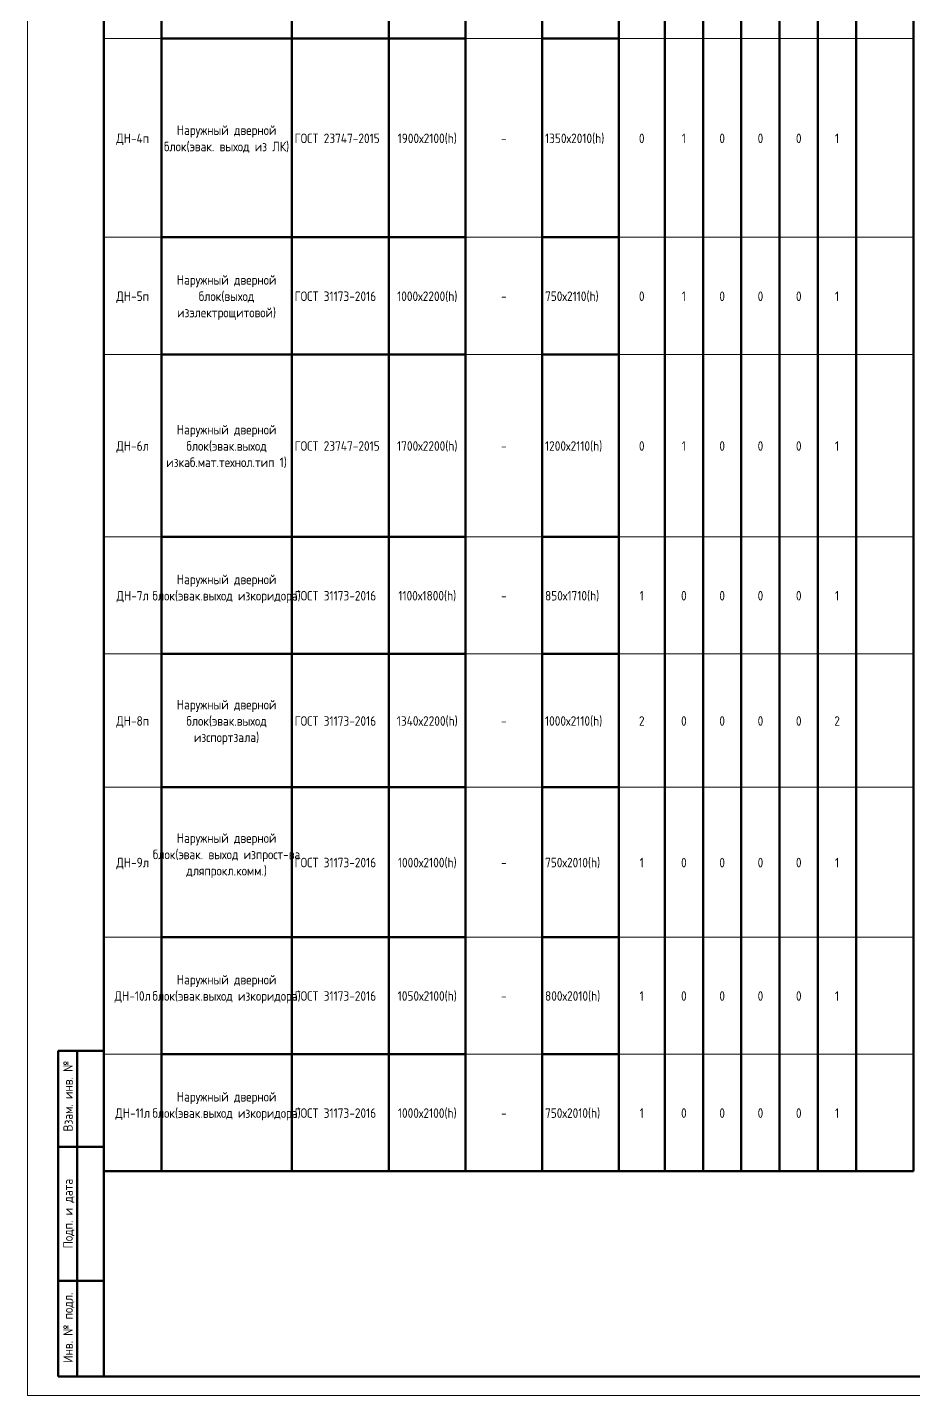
# Model space of a CAD drawing. Header units: millimetres. Extents: x -11345 to 411485, y -9810 to 73012.
# Drawn here: x -2847.5 to -2616.1, y 70747.8 to 71105.1 of the extents above; entities that cross this region are included whole.
import ezdxf

# ---------------------------------------------------------------- set-up
doc = ezdxf.new("R2010")
doc.units = ezdxf.units.MM
doc.layers.add('Графика', color=7, linetype='Continuous', lineweight=20)
doc.layers.add('Основная надпись', color=7, linetype='Continuous', lineweight=30)
doc.layers.add('Линии', color=7, linetype='Continuous', lineweight=9, true_color=0x00a600)
doc.styles.add('GOST Common_3', font='GOST_Common.ttf', dxfattribs={"width": 0.9, "height": 250})
doc.styles.add('GOST Common_5', font='GOST_Common.ttf', dxfattribs={"width": 0.9, "height": 100})

msp = doc.modelspace()

# ---------------------------------------------------------------- linework, layer by layer
at = {"layer": 'Линии', "color": 7, "lineweight": 50}
for p, q in [((-2827.51934, 71154.04638), (-2827.51934, 71102.15833)), ((-2812.51934, 71154.04638), (-2812.51934, 71102.15833)), ((-2778.49752, 71154.04638), (-2778.49752, 71102.15833)), ((-2753.09752, 71154.04638), (-2753.09752, 71102.15833)), ((-2733.09752, 71154.04638), (-2733.09752, 71102.15833)), ((-2713.09752, 71154.04638), (-2713.09752, 71102.15833)), ((-2693.09752, 71154.04638), (-2693.09752, 71102.15833)), ((-2681.09752, 71154.04638), (-2681.09752, 71102.15833)), ((-2671.09752, 71154.04638), (-2671.09752, 71102.15833)), ((-2661.09752, 71154.04638), (-2661.09752, 71102.15833)), ((-2651.09752, 71154.04638), (-2651.09752, 71102.15833)), ((-2641.09752, 71154.04638), (-2641.09752, 71102.15833)), ((-2631.09752, 71154.04638), (-2631.09752, 71102.15833)), ((-2616.09752, 71154.04638), (-2616.09752, 71102.15833)), ((-2827.51934, 71102.15833), (-2827.51934, 71050.27028)), ((-2778.49752, 71102.15833), (-2812.51934, 71102.15833)), ((-2812.51934, 71102.15833), (-2812.51934, 71050.27028)), ((-2753.09752, 71102.15833), (-2778.49752, 71102.15833)), ((-2778.49752, 71102.15833), (-2778.49752, 71050.27028)), ((-2733.09752, 71102.15833), (-2753.09752, 71102.15833)), ((-2753.09752, 71102.15833), (-2753.09752, 71050.27028)), ((-2733.09752, 71102.15833), (-2733.09752, 71050.27028)), ((-2693.09752, 71102.15833), (-2713.09752, 71102.15833)), ((-2713.09752, 71102.15833), (-2713.09752, 71050.27028)), ((-2693.09752, 71102.15833), (-2693.09752, 71050.27028)), ((-2681.09752, 71102.15833), (-2681.09752, 71050.27028)), ((-2671.09752, 71102.15833), (-2671.09752, 71050.27028)), ((-2661.09752, 71102.15833), (-2661.09752, 71050.27028)), ((-2651.09752, 71102.15833), (-2651.09752, 71050.27028)), ((-2641.09752, 71102.15833), (-2641.09752, 71050.27028)), ((-2631.09752, 71102.15833), (-2631.09752, 71050.27028)), ((-2616.09752, 71102.15833), (-2616.09752, 71050.27028)), ((-2827.51934, 71050.27028), (-2827.51934, 71019.68975)), ((-2778.49752, 71050.27028), (-2812.51934, 71050.27028)), ((-2812.51934, 71050.27028), (-2812.51934, 71019.68975)), ((-2753.09752, 71050.27028), (-2778.49752, 71050.27028)), ((-2778.49752, 71050.27028), (-2778.49752, 71019.68975)), ((-2733.09752, 71050.27028), (-2753.09752, 71050.27028)), ((-2753.09752, 71050.27028), (-2753.09752, 71019.68975)), ((-2733.09752, 71050.27028), (-2733.09752, 71019.68975)), ((-2693.09752, 71050.27028), (-2713.09752, 71050.27028)), ((-2713.09752, 71050.27028), (-2713.09752, 71019.68975)), ((-2693.09752, 71050.27028), (-2693.09752, 71019.68975)), ((-2681.09752, 71050.27028), (-2681.09752, 71019.68975)), ((-2671.09752, 71050.27028), (-2671.09752, 71019.68975)), ((-2661.09752, 71050.27028), (-2661.09752, 71019.68975)), ((-2651.09752, 71050.27028), (-2651.09752, 71019.68975)), ((-2641.09752, 71050.27028), (-2641.09752, 71019.68975)), ((-2631.09752, 71050.27028), (-2631.09752, 71019.68975)), ((-2616.09752, 71050.27028), (-2616.09752, 71019.68975)), ((-2827.51934, 71019.68975), (-2827.51934, 70972.06321)), ((-2778.49752, 71019.68975), (-2812.51934, 71019.68975)), ((-2812.51934, 71019.68975), (-2812.51934, 70972.06321)), ((-2753.09752, 71019.68975), (-2778.49752, 71019.68975)), ((-2778.49752, 71019.68975), (-2778.49752, 70972.06321)), ((-2733.09752, 71019.68975), (-2753.09752, 71019.68975)), ((-2753.09752, 71019.68975), (-2753.09752, 70972.06321)), ((-2733.09752, 71019.68975), (-2733.09752, 70972.06321)), ((-2693.09752, 71019.68975), (-2713.09752, 71019.68975)), ((-2713.09752, 71019.68975), (-2713.09752, 70972.06321)), ((-2693.09752, 71019.68975), (-2693.09752, 70972.06321)), ((-2681.09752, 71019.68975), (-2681.09752, 70972.06321)), ((-2671.09752, 71019.68975), (-2671.09752, 70972.06321)), ((-2661.09752, 71019.68975), (-2661.09752, 70972.06321)), ((-2651.09752, 71019.68975), (-2651.09752, 70972.06321)), ((-2641.09752, 71019.68975), (-2641.09752, 70972.06321)), ((-2631.09752, 71019.68975), (-2631.09752, 70972.06321)), ((-2616.09752, 71019.68975), (-2616.09752, 70972.06321)), ((-2827.51934, 70972.06321), (-2827.51934, 70941.48268)), ((-2778.49752, 70972.06321), (-2812.51934, 70972.06321)), ((-2812.51934, 70972.06321), (-2812.51934, 70941.48268)), ((-2753.09752, 70972.06321), (-2778.49752, 70972.06321)), ((-2778.49752, 70972.06321), (-2778.49752, 70941.48268)), ((-2733.09752, 70972.06321), (-2753.09752, 70972.06321)), ((-2753.09752, 70972.06321), (-2753.09752, 70941.48268)), ((-2733.09752, 70972.06321), (-2733.09752, 70941.48268)), ((-2693.09752, 70972.06321), (-2713.09752, 70972.06321)), ((-2713.09752, 70972.06321), (-2713.09752, 70941.48268)), ((-2693.09752, 70972.06321), (-2693.09752, 70941.48268)), ((-2681.09752, 70972.06321), (-2681.09752, 70941.48268)), ((-2671.09752, 70972.06321), (-2671.09752, 70941.48268)), ((-2661.09752, 70972.06321), (-2661.09752, 70941.48268)), ((-2651.09752, 70972.06321), (-2651.09752, 70941.48268)), ((-2641.09752, 70972.06321), (-2641.09752, 70941.48268)), ((-2631.09752, 70972.06321), (-2631.09752, 70941.48268)), ((-2616.09752, 70972.06321), (-2616.09752, 70941.48268)), ((-2827.51934, 70941.48268), (-2827.51934, 70906.64064)), ((-2778.49752, 70941.48268), (-2812.51934, 70941.48268)), ((-2812.51934, 70941.48268), (-2812.51934, 70906.64064)), ((-2753.09752, 70941.48268), (-2778.49752, 70941.48268)), ((-2778.49752, 70941.48268), (-2778.49752, 70906.64064)), ((-2733.09752, 70941.48268), (-2753.09752, 70941.48268)), ((-2753.09752, 70941.48268), (-2753.09752, 70906.64064)), ((-2733.09752, 70941.48268), (-2733.09752, 70906.64064)), ((-2693.09752, 70941.48268), (-2713.09752, 70941.48268)), ((-2713.09752, 70941.48268), (-2713.09752, 70906.64064)), ((-2693.09752, 70941.48268), (-2693.09752, 70906.64064)), ((-2681.09752, 70941.48268), (-2681.09752, 70906.64064)), ((-2671.09752, 70941.48268), (-2671.09752, 70906.64064)), ((-2661.09752, 70941.48268), (-2661.09752, 70906.64064)), ((-2651.09752, 70941.48268), (-2651.09752, 70906.64064)), ((-2641.09752, 70941.48268), (-2641.09752, 70906.64064)), ((-2631.09752, 70941.48268), (-2631.09752, 70906.64064)), ((-2616.09752, 70941.48268), (-2616.09752, 70906.64064)), ((-2827.51934, 70906.64064), (-2827.51934, 70867.5371)), ((-2778.49752, 70906.64064), (-2812.51934, 70906.64064)), ((-2812.51934, 70906.64064), (-2812.51934, 70867.5371)), ((-2753.09752, 70906.64064), (-2778.49752, 70906.64064)), ((-2778.49752, 70906.64064), (-2778.49752, 70867.5371)), ((-2733.09752, 70906.64064), (-2753.09752, 70906.64064)), ((-2753.09752, 70906.64064), (-2753.09752, 70867.5371)), ((-2733.09752, 70906.64064), (-2733.09752, 70867.5371)), ((-2693.09752, 70906.64064), (-2713.09752, 70906.64064)), ((-2713.09752, 70906.64064), (-2713.09752, 70867.5371)), ((-2693.09752, 70906.64064), (-2693.09752, 70867.5371)), ((-2681.09752, 70906.64064), (-2681.09752, 70867.5371)), ((-2671.09752, 70906.64064), (-2671.09752, 70867.5371)), ((-2661.09752, 70906.64064), (-2661.09752, 70867.5371)), ((-2651.09752, 70906.64064), (-2651.09752, 70867.5371)), ((-2641.09752, 70906.64064), (-2641.09752, 70867.5371)), ((-2631.09752, 70906.64064), (-2631.09752, 70867.5371)), ((-2616.09752, 70906.64064), (-2616.09752, 70867.5371)), ((-2827.51934, 70867.5371), (-2827.51934, 70836.95657)), ((-2778.49752, 70867.5371), (-2812.51934, 70867.5371)), ((-2812.51934, 70867.5371), (-2812.51934, 70836.95657)), ((-2753.09752, 70867.5371), (-2778.49752, 70867.5371)), ((-2778.49752, 70867.5371), (-2778.49752, 70836.95657)), ((-2733.09752, 70867.5371), (-2753.09752, 70867.5371)), ((-2753.09752, 70867.5371), (-2753.09752, 70836.95657)), ((-2733.09752, 70867.5371), (-2733.09752, 70836.95657)), ((-2693.09752, 70867.5371), (-2713.09752, 70867.5371)), ((-2713.09752, 70867.5371), (-2713.09752, 70836.95657)), ((-2693.09752, 70867.5371), (-2693.09752, 70836.95657)), ((-2681.09752, 70867.5371), (-2681.09752, 70836.95657)), ((-2671.09752, 70867.5371), (-2671.09752, 70836.95657)), ((-2661.09752, 70867.5371), (-2661.09752, 70836.95657)), ((-2651.09752, 70867.5371), (-2651.09752, 70836.95657)), ((-2641.09752, 70867.5371), (-2641.09752, 70836.95657)), ((-2631.09752, 70867.5371), (-2631.09752, 70836.95657)), ((-2616.09752, 70867.5371), (-2616.09752, 70836.95657)), ((-2827.51934, 70836.95657), (-2827.51934, 70806.37604)), ((-2778.49752, 70836.95657), (-2812.51934, 70836.95657)), ((-2812.51934, 70836.95657), (-2812.51934, 70806.37604)), ((-2753.09752, 70836.95657), (-2778.49752, 70836.95657)), ((-2778.49752, 70836.95657), (-2778.49752, 70806.37604)), ((-2733.09752, 70836.95657), (-2753.09752, 70836.95657)), ((-2753.09752, 70836.95657), (-2753.09752, 70806.37604)), ((-2733.09752, 70836.95657), (-2733.09752, 70806.37604)), ((-2693.09752, 70836.95657), (-2713.09752, 70836.95657)), ((-2713.09752, 70836.95657), (-2713.09752, 70806.37604)), ((-2693.09752, 70836.95657), (-2693.09752, 70806.37604)), ((-2681.09752, 70836.95657), (-2681.09752, 70806.37604)), ((-2671.09752, 70836.95657), (-2671.09752, 70806.37604)), ((-2661.09752, 70836.95657), (-2661.09752, 70806.37604)), ((-2651.09752, 70836.95657), (-2651.09752, 70806.37604)), ((-2641.09752, 70836.95657), (-2641.09752, 70806.37604)), ((-2631.09752, 70836.95657), (-2631.09752, 70806.37604)), ((-2616.09752, 70836.95657), (-2616.09752, 70806.37604)), ((-2812.51934, 70806.37604), (-2827.51934, 70806.37604)), ((-2778.49752, 70806.37604), (-2812.51934, 70806.37604)), ((-2753.09752, 70806.37604), (-2778.49752, 70806.37604)), ((-2733.09752, 70806.37604), (-2753.09752, 70806.37604)), ((-2713.09752, 70806.37604), (-2733.09752, 70806.37604)), ((-2693.09752, 70806.37604), (-2713.09752, 70806.37604)), ((-2681.09752, 70806.37604), (-2693.09752, 70806.37604)), ((-2671.09752, 70806.37604), (-2681.09752, 70806.37604)), ((-2661.09752, 70806.37604), (-2671.09752, 70806.37604)), ((-2651.09752, 70806.37604), (-2661.09752, 70806.37604)), ((-2641.09752, 70806.37604), (-2651.09752, 70806.37604)), ((-2631.09752, 70806.37604), (-2641.09752, 70806.37604)), ((-2616.09752, 70806.37604), (-2631.09752, 70806.37604))]:
    msp.add_line(p, q, dxfattribs=at)
at = {"layer": 'Линии', "color": 7, "lineweight": 20}
for p, q in [((-2812.51934, 71102.15833), (-2827.51934, 71102.15833)), ((-2713.09752, 71102.15833), (-2733.09752, 71102.15833)), ((-2681.09752, 71102.15833), (-2693.09752, 71102.15833)), ((-2671.09752, 71102.15833), (-2681.09752, 71102.15833)), ((-2661.09752, 71102.15833), (-2671.09752, 71102.15833)), ((-2651.09752, 71102.15833), (-2661.09752, 71102.15833)), ((-2641.09752, 71102.15833), (-2651.09752, 71102.15833)), ((-2631.09752, 71102.15833), (-2641.09752, 71102.15833)), ((-2616.09752, 71102.15833), (-2631.09752, 71102.15833)), ((-2812.51934, 71050.27028), (-2827.51934, 71050.27028)), ((-2713.09752, 71050.27028), (-2733.09752, 71050.27028)), ((-2681.09752, 71050.27028), (-2693.09752, 71050.27028)), ((-2671.09752, 71050.27028), (-2681.09752, 71050.27028)), ((-2661.09752, 71050.27028), (-2671.09752, 71050.27028)), ((-2651.09752, 71050.27028), (-2661.09752, 71050.27028)), ((-2641.09752, 71050.27028), (-2651.09752, 71050.27028)), ((-2631.09752, 71050.27028), (-2641.09752, 71050.27028)), ((-2616.09752, 71050.27028), (-2631.09752, 71050.27028)), ((-2812.51934, 71019.68975), (-2827.51934, 71019.68975)), ((-2713.09752, 71019.68975), (-2733.09752, 71019.68975)), ((-2681.09752, 71019.68975), (-2693.09752, 71019.68975)), ((-2671.09752, 71019.68975), (-2681.09752, 71019.68975)), ((-2661.09752, 71019.68975), (-2671.09752, 71019.68975)), ((-2651.09752, 71019.68975), (-2661.09752, 71019.68975)), ((-2641.09752, 71019.68975), (-2651.09752, 71019.68975)), ((-2631.09752, 71019.68975), (-2641.09752, 71019.68975)), ((-2616.09752, 71019.68975), (-2631.09752, 71019.68975)), ((-2812.51934, 70972.06321), (-2827.51934, 70972.06321)), ((-2713.09752, 70972.06321), (-2733.09752, 70972.06321)), ((-2681.09752, 70972.06321), (-2693.09752, 70972.06321)), ((-2671.09752, 70972.06321), (-2681.09752, 70972.06321)), ((-2661.09752, 70972.06321), (-2671.09752, 70972.06321)), ((-2651.09752, 70972.06321), (-2661.09752, 70972.06321)), ((-2641.09752, 70972.06321), (-2651.09752, 70972.06321)), ((-2631.09752, 70972.06321), (-2641.09752, 70972.06321)), ((-2616.09752, 70972.06321), (-2631.09752, 70972.06321)), ((-2812.51934, 70941.48268), (-2827.51934, 70941.48268)), ((-2713.09752, 70941.48268), (-2733.09752, 70941.48268)), ((-2681.09752, 70941.48268), (-2693.09752, 70941.48268)), ((-2671.09752, 70941.48268), (-2681.09752, 70941.48268)), ((-2661.09752, 70941.48268), (-2671.09752, 70941.48268)), ((-2651.09752, 70941.48268), (-2661.09752, 70941.48268)), ((-2641.09752, 70941.48268), (-2651.09752, 70941.48268)), ((-2631.09752, 70941.48268), (-2641.09752, 70941.48268)), ((-2616.09752, 70941.48268), (-2631.09752, 70941.48268)), ((-2812.51934, 70906.64064), (-2827.51934, 70906.64064)), ((-2713.09752, 70906.64064), (-2733.09752, 70906.64064)), ((-2681.09752, 70906.64064), (-2693.09752, 70906.64064)), ((-2671.09752, 70906.64064), (-2681.09752, 70906.64064)), ((-2661.09752, 70906.64064), (-2671.09752, 70906.64064)), ((-2651.09752, 70906.64064), (-2661.09752, 70906.64064)), ((-2641.09752, 70906.64064), (-2651.09752, 70906.64064)), ((-2631.09752, 70906.64064), (-2641.09752, 70906.64064)), ((-2616.09752, 70906.64064), (-2631.09752, 70906.64064)), ((-2812.51934, 70867.5371), (-2827.51934, 70867.5371)), ((-2713.09752, 70867.5371), (-2733.09752, 70867.5371)), ((-2681.09752, 70867.5371), (-2693.09752, 70867.5371)), ((-2671.09752, 70867.5371), (-2681.09752, 70867.5371)), ((-2661.09752, 70867.5371), (-2671.09752, 70867.5371)), ((-2651.09752, 70867.5371), (-2661.09752, 70867.5371)), ((-2641.09752, 70867.5371), (-2651.09752, 70867.5371)), ((-2631.09752, 70867.5371), (-2641.09752, 70867.5371)), ((-2616.09752, 70867.5371), (-2631.09752, 70867.5371)), ((-2812.51934, 70836.95657), (-2827.51934, 70836.95657)), ((-2713.09752, 70836.95657), (-2733.09752, 70836.95657)), ((-2681.09752, 70836.95657), (-2693.09752, 70836.95657)), ((-2671.09752, 70836.95657), (-2681.09752, 70836.95657)), ((-2661.09752, 70836.95657), (-2671.09752, 70836.95657)), ((-2651.09752, 70836.95657), (-2661.09752, 70836.95657)), ((-2641.09752, 70836.95657), (-2651.09752, 70836.95657)), ((-2631.09752, 70836.95657), (-2641.09752, 70836.95657)), ((-2616.09752, 70836.95657), (-2631.09752, 70836.95657))]:
    msp.add_line(p, q, dxfattribs=at)
at = {"layer": 'Основная надпись', "lineweight": 20}
for p in [(-2847.51934, 71341.76733), (-2006.51934, 70747.76733)]:
    msp.add_line(p, (-2847.51934, 70747.76733), dxfattribs=at)
at = {"layer": 'Основная надпись', "lineweight": 50}
for p, q in [((-2827.51934, 71336.76733), (-2827.51934, 70752.76733)), ((-2839.51934, 70837.76733), (-2827.51934, 70837.76733)), ((-2839.51934, 70837.76733), (-2839.51934, 70752.76733)), ((-2834.51934, 70837.76733), (-2834.51934, 70752.76733)), ((-2839.51934, 70812.76733), (-2827.51934, 70812.76733)), ((-2839.51934, 70777.76733), (-2827.51934, 70777.76733)), ((-2839.51934, 70752.76733), (-2827.51934, 70752.76733)), ((-2827.51934, 70752.76733), (-2011.51934, 70752.76733))]:
    msp.add_line(p, q, dxfattribs=at)

# ---------------------------------------------------------------- texts
at = {"layer": 'Графика', "char_height": 2.5, "line_spacing_factor": 1.022761, "style": 'GOST Common_5'}
for s, insert, width, attachment_point in [('Наружный дверной блок(эвак. выход из ЛК)', (-2795.50843, 71079.48138), 38.7694135, 2), ('ДН-4п', (-2820.01934, 71077.35063), 10.4390794, 2), ('ГОСТ 23747-2015', (-2777.74752, 71077.35063), 27.4252116, 1), ('1900х2100(h)', (-2743.09752, 71077.35063), 19.8523534, 2), ('\\fGOST Common|b0|i0|c204|p34|;\\W.9;-', (-2723.09752, 71077.35063), 1.8705865, 2), ('1350х2010(h)', (-2712.34752, 71077.35063), 19.8523534, 1), ('\\fGOST Common|b0|i0|c204|p34|;\\W.9;0', (-2687.09752, 71077.35063), 1.8705865, 2), ('\\fGOST Common|b0|i0|c204|p34|;\\W.9;1', (-2676.09752, 71077.35063), 1.3576837, 2), ('\\fGOST Common|b0|i0|c204|p34|;\\W.9;0', (-2666.09752, 71077.35063), 1.8705865, 2), ('\\fGOST Common|b0|i0|c204|p34|;\\W.9;0', (-2656.09752, 71077.35063), 1.8705865, 2), ('\\fGOST Common|b0|i0|c204|p34|;\\W.9;0', (-2646.09752, 71077.35063), 1.8705865, 2), ('\\fGOST Common|b0|i0|c204|p34|;\\W.9;1', (-2636.09752, 71077.35063), 1.3576837, 2), ('Наружный дверной блок(выход изэлектрощитовой)', (-2795.50843, 71040.37784), 38.7694135, 2), ('ДН-5п', (-2820.01934, 71036.11634), 10.1675427, 2), ('ГОСТ 31173-2016', (-2777.74752, 71036.11634), 26.1278693, 1), ('1000х2200(h)', (-2743.09752, 71036.11634), 20.3652561, 2), ('750х2110(h)', (-2712.34752, 71036.11634), 17.9817669, 1), ('\\fGOST Common|b0|i0|c204|p34|;\\W.9;0', (-2687.09752, 71036.11634), 1.8705865, 2), ('\\fGOST Common|b0|i0|c204|p34|;\\W.9;1', (-2676.09752, 71036.11634), 1.3576837, 2), ('\\fGOST Common|b0|i0|c204|p34|;\\W.9;0', (-2666.09752, 71036.11634), 1.8705865, 2), ('\\fGOST Common|b0|i0|c204|p34|;\\W.9;0', (-2656.09752, 71036.11634), 1.8705865, 2), ('\\fGOST Common|b0|i0|c204|p34|;\\W.9;0', (-2646.09752, 71036.11634), 1.8705865, 2), ('\\fGOST Common|b0|i0|c204|p34|;\\W.9;1', (-2636.09752, 71036.11634), 1.3576837, 2), ('\\fGOST Common|b0|i0|c204|p34|;\\W.9;-', (-2723.09752, 71036.11634), 1.8705865, 2), ('Наружный дверной блок(эвак.выход изкаб.мат.технол.тип 1)', (-2795.50843, 71001.2743), 38.7694135, 2), ('ДН-6л', (-2820.01934, 70997.0128), 10.1675427, 2), ('ГОСТ 23747-2015', (-2777.74752, 70997.0128), 27.4252116, 1), ('1700х2200(h)', (-2743.09752, 70997.0128), 20.3652561, 2), ('\\fGOST Common|b0|i0|c204|p34|;\\W.9;-', (-2723.09752, 70997.0128), 1.8705865, 2), ('1200х2110(h)', (-2712.34752, 70997.0128), 19.3394506, 1), ('\\fGOST Common|b0|i0|c204|p34|;\\W.9;0', (-2687.09752, 70997.0128), 1.8705865, 2), ('\\fGOST Common|b0|i0|c204|p34|;\\W.9;1', (-2676.09752, 70997.0128), 1.3576837, 2), ('\\fGOST Common|b0|i0|c204|p34|;\\W.9;0', (-2666.09752, 70997.0128), 1.8705865, 2), ('\\fGOST Common|b0|i0|c204|p34|;\\W.9;0', (-2656.09752, 70997.0128), 1.8705865, 2), ('\\fGOST Common|b0|i0|c204|p34|;\\W.9;0', (-2646.09752, 70997.0128), 1.8705865, 2), ('\\fGOST Common|b0|i0|c204|p34|;\\W.9;1', (-2636.09752, 70997.0128), 1.3576837, 2), ('Наружный дверной блок(эвак.выход изкоридора)', (-2795.50843, 70962.17076), 38.7694135, 2), ('ДН-7л', (-2820.01934, 70957.90926), 10.1675427, 2), ('ГОСТ 31173-2016', (-2777.74752, 70957.90926), 26.1278693, 1), ('1100х1800(h)', (-2743.09752, 70957.90926), 19.3394506, 2), ('\\fGOST Common|b0|i0|c204|p34|;\\W.9;-', (-2723.09752, 70957.90926), 1.8705865, 2), ('850х1710(h)', (-2712.34752, 70957.90926), 17.9817669, 1), ('\\fGOST Common|b0|i0|c204|p34|;\\W.9;1', (-2687.09752, 70957.90926), 1.3576837, 2), ('\\fGOST Common|b0|i0|c204|p34|;\\W.9;0', (-2676.09752, 70957.90926), 1.8705865, 2), ('\\fGOST Common|b0|i0|c204|p34|;\\W.9;0', (-2666.09752, 70957.90926), 1.8705865, 2), ('\\fGOST Common|b0|i0|c204|p34|;\\W.9;0', (-2656.09752, 70957.90926), 1.8705865, 2), ('\\fGOST Common|b0|i0|c204|p34|;\\W.9;0', (-2646.09752, 70957.90926), 1.8705865, 2), ('\\fGOST Common|b0|i0|c204|p34|;\\W.9;1', (-2636.09752, 70957.90926), 1.3576837, 2), ('Наружный дверной блок(эвак.выход изспортзала)', (-2795.50843, 70929.45948), 38.7694135, 2), ('ДН-8п', (-2820.01934, 70925.19798), 10.1675427, 2), ('ГОСТ 31173-2016', (-2777.74752, 70925.19798), 26.1278693, 1), ('1340х2200(h)', (-2743.09752, 70925.19798), 20.6367929, 2), ('1000х2110(h)', (-2712.34752, 70925.19798), 19.3394506, 1), ('\\fGOST Common|b0|i0|c204|p34|;\\W.9;2', (-2687.09752, 70925.19798), 1.8705865, 2), ('\\fGOST Common|b0|i0|c204|p34|;\\W.9;0', (-2676.09752, 70925.19798), 1.8705865, 2), ('\\fGOST Common|b0|i0|c204|p34|;\\W.9;0', (-2666.09752, 70925.19798), 1.8705865, 2), ('\\fGOST Common|b0|i0|c204|p34|;\\W.9;0', (-2656.09752, 70925.19798), 1.8705865, 2), ('\\fGOST Common|b0|i0|c204|p34|;\\W.9;0', (-2646.09752, 70925.19798), 1.8705865, 2), ('\\fGOST Common|b0|i0|c204|p34|;\\W.9;2', (-2636.09752, 70925.19798), 1.8705865, 2), ('\\fGOST Common|b0|i0|c204|p34|;\\W.9;-', (-2723.09752, 70925.19798), 1.8705865, 2), ('Наружный дверной блок(эвак. выход изпрост-ва дляпрокл.комм.)', (-2795.50843, 70894.61745), 38.7694135, 2), ('1000х2100(h)', (-2743.09752, 70888.22519), 19.8523534, 2), ('750х2010(h)', (-2712.34752, 70888.22519), 18.4946696, 1), ('ДН-9л', (-2820.01934, 70888.22519), 10.1675427, 2), ('ГОСТ 31173-2016', (-2777.74752, 70888.22519), 26.1278693, 1), ('\\fGOST Common|b0|i0|c204|p34|;\\W.9;-', (-2723.09752, 70888.22519), 1.8705865, 2), ('\\fGOST Common|b0|i0|c204|p34|;\\W.9;1', (-2687.09752, 70888.22519), 1.3576837, 2), ('\\fGOST Common|b0|i0|c204|p34|;\\W.9;0', (-2676.09752, 70888.22519), 1.8705865, 2), ('\\fGOST Common|b0|i0|c204|p34|;\\W.9;0', (-2666.09752, 70888.22519), 1.8705865, 2), ('\\fGOST Common|b0|i0|c204|p34|;\\W.9;0', (-2656.09752, 70888.22519), 1.8705865, 2), ('\\fGOST Common|b0|i0|c204|p34|;\\W.9;0', (-2646.09752, 70888.22519), 1.8705865, 2), ('\\fGOST Common|b0|i0|c204|p34|;\\W.9;1', (-2636.09752, 70888.22519), 1.3576837, 2), ('Наружный дверной блок(эвак.выход изкоридора)', (-2795.50843, 70857.64466), 38.7694135, 2), ('ДН-10л', (-2820.01934, 70853.38316), 11.5252264, 2), ('ГОСТ 31173-2016', (-2777.74752, 70853.38316), 26.1278693, 1), ('1050х2100(h)', (-2743.09752, 70853.38316), 19.8523534, 2), ('800х2010(h)', (-2712.34752, 70853.38316), 18.4946696, 1), ('\\fGOST Common|b0|i0|c204|p34|;\\W.9;1', (-2687.09752, 70853.38316), 1.3576837, 2), ('\\fGOST Common|b0|i0|c204|p34|;\\W.9;0', (-2676.09752, 70853.38316), 1.8705865, 2), ('\\fGOST Common|b0|i0|c204|p34|;\\W.9;0', (-2666.09752, 70853.38316), 1.8705865, 2), ('\\fGOST Common|b0|i0|c204|p34|;\\W.9;0', (-2656.09752, 70853.38316), 1.8705865, 2), ('\\fGOST Common|b0|i0|c204|p34|;\\W.9;0', (-2646.09752, 70853.38316), 1.8705865, 2), ('\\fGOST Common|b0|i0|c204|p34|;\\W.9;1', (-2636.09752, 70853.38316), 1.3576837, 2), ('\\fGOST Common|b0|i0|c204|p34|;\\W.9;-', (-2723.09752, 70853.38316), 1.8705865, 2), ('Наружный дверной блок(эвак.выход изкоридора)', (-2795.50843, 70827.06413), 38.7694135, 2), ('ДН-11л', (-2820.01934, 70822.80263), 11.0123237, 2), ('ГОСТ 31173-2016', (-2777.74752, 70822.80263), 26.1278693, 1), ('1000х2100(h)', (-2743.09752, 70822.80263), 19.8523534, 2), ('\\fGOST Common|b0|i0|c204|p34|;\\W.9;-', (-2723.09752, 70822.80263), 1.8705865, 2), ('750х2010(h)', (-2712.34752, 70822.80263), 18.4946696, 1), ('\\fGOST Common|b0|i0|c204|p34|;\\W.9;1', (-2687.09752, 70822.80263), 1.3576837, 2), ('\\fGOST Common|b0|i0|c204|p34|;\\W.9;0', (-2676.09752, 70822.80263), 1.8705865, 2), ('\\fGOST Common|b0|i0|c204|p34|;\\W.9;0', (-2666.09752, 70822.80263), 1.8705865, 2), ('\\fGOST Common|b0|i0|c204|p34|;\\W.9;0', (-2656.09752, 70822.80263), 1.8705865, 2), ('\\fGOST Common|b0|i0|c204|p34|;\\W.9;0', (-2646.09752, 70822.80263), 1.8705865, 2), ('\\fGOST Common|b0|i0|c204|p34|;\\W.9;1', (-2636.09752, 70822.80263), 1.3576837, 2)]:
    msp.add_mtext(s, dxfattribs=dict(at, insert=insert, width=width, attachment_point=attachment_point))
at = {"layer": 'Основная надпись', "lineweight": 9, "char_height": 2.5, "attachment_point": 2, "rotation": 90, "line_spacing_factor": 1.022766, "style": 'GOST Common_3'}
for s, insert, width in [('\\pxqc,t2.52,5.04,7.56,10.08,12.6,15.12,17.64,20.16,22.68,25.2,27.72,30.24,32.76,35.28,37.8,40.32,42.84,45.36,47.88,50.4,52.92,55.44,57.96,60.48,63,65.52,68.04,70.56,73.08,75.6,78.12,80.64;{Взам. инв. №}', (-2838.15349, 70825.99327), 20.835), ('\\pxqc,t2.52,5.04,7.56,10.08,12.6,15.12,17.64,20.16,22.68,25.2,27.72,30.24,32.76,35.28,37.8,40.32,42.84,45.36,47.88,50.4,52.92,55.44,57.96,60.48,63,65.52,68.04,70.56,73.08,75.6,78.12,80.64;{Подп. и дата}', (-2838.15349, 70795.29841), 32.445), ('\\pxqc,t2.52,5.04,7.56,10.08,12.6,15.12,17.64,20.16,22.68,25.2,27.72,30.24,32.76,35.28,37.8,40.32,42.84,45.36,47.88,50.4,52.92,55.44,57.96,60.48,63,65.52,68.04,70.56,73.08,75.6,78.12,80.64;{Инв. № подл.}', (-2838.15349, 70765.53045), 22.86)]:
    msp.add_mtext(s, dxfattribs=dict(at, insert=insert, width=width))

doc.saveas('drawing.dxf')
